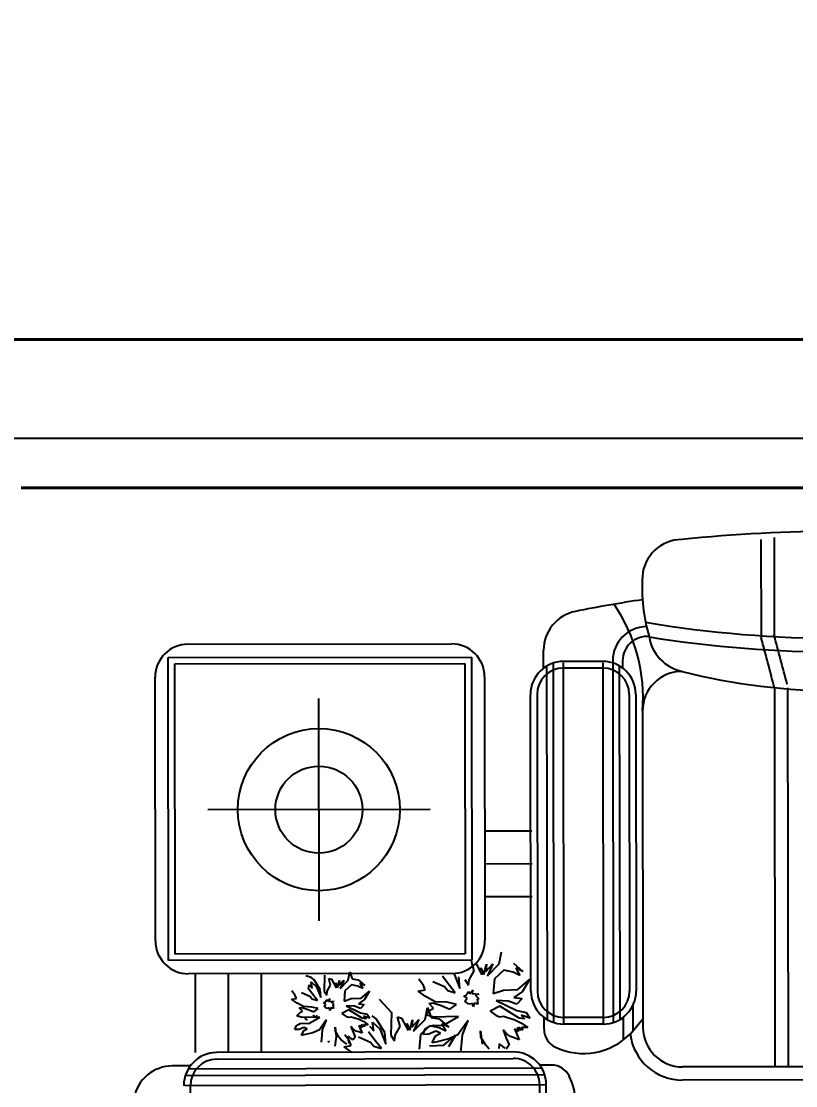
# Model space of a CAD drawing. Header units: feet. Extents: x 28652 to 66086, y -6769 to -640.
# Drawn here: x 49105.5 to 49152.5, y -1068.3 to -1003.7 of the extents above; entities that cross this region are included whole.
import ezdxf

# ---------------------------------------------------------------- set-up
doc = ezdxf.new("R2010")
doc.units = ezdxf.units.FT
doc.header["$LTSCALE"] = 50
doc.header["$MEASUREMENT"] = 0
doc.header["$PDMODE"] = 34
doc.linetypes.add('CENTER', pattern=[2, 1.25, -0.25, 0.25, -0.25])
doc.layers.add('CL', color=253, linetype='CENTER')
doc.layers.add('Furniture', color=32, linetype='Continuous')
doc.layers.add('DIMENSION', color=142, linetype='Continuous', lineweight=13)
doc.layers.add('wall', color=6, linetype='Continuous', lineweight=40)
doc.styles.add('dimension', font='arial.ttf')
doc.dimstyles.new('1@100', dxfattribs={"dimscale": 0.1, "dimtxt": 60, "dimasz": 60, "dimexe": 60, "dimexo": 0, "dimgap": 30, "dimtad": 1, "dimdec": 0, "dimzin": 0, "dimdsep": 46, "dimlunit": 4, "dimtxsty": 'dimension', "dimcen": 0, "dimclrd": 256, "dimclre": 256, "dimclrt": 256, "dimadec": 0, "dimazin": 0, "dimtfac": 1, "dimtdec": 0, "dimtix": 1, "dimtofl": 0, "dimtmove": 0, "dimatfit": 3, "dimfxl": 60, "dimfxlon": 1, "dimtfillclr": 256, "dimtolj": 1, "dimtzin": 0, "dimlwd": -1, "dimlwe": -1, "dimarcsym": 0})

# ---------------------------------------------------------------- blocks, each defined once
blk = doc.blocks.new('*D313')
at = {"layer": 'Defpoints', "color": 0, "transparency": 16777216}
for p in [(49105.522, -992.251), (49093.522, -1022.976), (49105.522, -1028.976)]:
    blk.add_point(p, dxfattribs=at)
at = {"layer": 'DIMENSION', "transparency": 16777216}
for p, q in [((49093.522, -998.251), (49093.522, -986.251)), ((49105.522, -998.251), (49105.522, -986.251)), ((49087.522, -992.251), (49081.522, -992.251)), ((49111.522, -992.251), (49117.522, -992.251))]:
    blk.add_line(p, q, dxfattribs=at)
for points in [[(49087.522, -991.251), (49087.522, -993.251), (49093.522, -992.251)], [(49111.522, -991.251), (49111.522, -993.251), (49105.522, -992.251)]]:
    blk.add_solid(points, dxfattribs=at)
at = {"layer": 'DIMENSION', "transparency": 16777216, "insert": (49099.522, -985.406), "char_height": 6, "attachment_point": 5, "style": 'dimension'}
blk.add_mtext("\\A1;1' [0.30]", dxfattribs=at)
blk = doc.blocks.new('*D314')
at = {"layer": 'Defpoints', "color": 0, "transparency": 16777216}
for p in [(49228.138, -992.251), (49105.522, -1028.976), (49228.138, -1031.976)]:
    blk.add_point(p, dxfattribs=at)
at = {"layer": 'DIMENSION', "transparency": 16777216}
for p, q in [((49105.522, -998.251), (49105.522, -986.251)), ((49228.138, -998.251), (49228.138, -986.251)), ((49111.522, -992.251), (49222.138, -992.251))]:
    blk.add_line(p, q, dxfattribs=at)
for points in [[(49111.522, -991.251), (49111.522, -993.251), (49105.522, -992.251)], [(49222.138, -991.251), (49222.138, -993.251), (49228.138, -992.251)]]:
    blk.add_solid(points, dxfattribs=at)
at = {"layer": 'DIMENSION', "transparency": 16777216, "insert": (49166.83, -985.406), "char_height": 6, "attachment_point": 5, "style": 'dimension'}
blk.add_mtext('\\A1;10\'-3" [3.11]', dxfattribs=at)
blk = doc.blocks.new('*D319')
at = {"layer": 'Defpoints', "color": 0, "transparency": 16777216}
for p in [(49234.138, -966.831), (49099.522, -1022.976), (49234.138, -1022.976)]:
    blk.add_point(p, dxfattribs=at)
at = {"layer": 'DIMENSION', "transparency": 16777216}
for p, q in [((49099.522, -972.831), (49099.522, -960.831)), ((49234.138, -972.831), (49234.138, -960.831)), ((49105.522, -966.831), (49228.138, -966.831))]:
    blk.add_line(p, q, dxfattribs=at)
for points in [[(49105.522, -965.831), (49105.522, -967.831), (49099.522, -966.831)], [(49228.138, -965.831), (49228.138, -967.831), (49234.138, -966.831)]]:
    blk.add_solid(points, dxfattribs=at)
at = {"layer": 'DIMENSION', "transparency": 16777216, "insert": (49166.83, -959.986), "char_height": 6, "attachment_point": 5, "style": 'dimension'}
blk.add_mtext('\\A1;11\'-3" [3.42]', dxfattribs=at)
blk = doc.blocks.new('*D321')
at = {"layer": 'Defpoints', "color": 0, "transparency": 16777216}
for p in [(49365.138, -937.69), (48938.906, -1022.976), (49365.138, -1022.976)]:
    blk.add_point(p, dxfattribs=at)
at = {"layer": 'DIMENSION', "transparency": 16777216}
for p, q in [((48938.906, -943.69), (48938.906, -931.69)), ((49365.138, -943.69), (49365.138, -931.69)), ((48944.906, -937.69), (49359.138, -937.69))]:
    blk.add_line(p, q, dxfattribs=at)
for points in [[(48944.906, -936.69), (48944.906, -938.69), (48938.906, -937.69)], [(49359.138, -936.69), (49359.138, -938.69), (49365.138, -937.69)]]:
    blk.add_solid(points, dxfattribs=at)
at = {"layer": 'DIMENSION', "transparency": 16777216, "insert": (49152.022, -930.845), "char_height": 6, "attachment_point": 5, "style": 'dimension'}
blk.add_mtext('\\A1;35\'-6" [10.83]', dxfattribs=at)
blk = doc.blocks.new('Sofa')
at = {"layer": 'Furniture'}
for p, q in [((11095.9, 2633.3), (11095.9, 2480.7)), ((11075.9, 2630.2), (11075.9, 2480.7)), ((10206.4, 2472.4), (10606.4, 2472.4)), ((10745.9, 2435.5), (10745.9, 2462.5)), ((10176.4, 2452.4), (10636.4, 2452.4)), ((10176.4, 1992.4), (10176.4, 2452.4)), ((10186.4, 2442.4), (10626.4, 2442.4)), ((10186.4, 2002.4), (10186.4, 2442.4)), ((10626.4, 2442.4), (10626.4, 2002.4)), ((10636.4, 2452.4), (10636.4, 1992.4)), ((10750.9, 1902.2), (10750.9, 2438.8)), ((10760.9, 1897.8), (10760.9, 2443.2)), ((10835.7, 2445.5), (10775.9, 2445.5)), ((10775.9, 1895.5), (10775.9, 2443.2)), ((10835.7, 2443.2), (10835.7, 1895.5)), ((10850.7, 2446.6), (10850.7, 1897.8)), ((10860.7, 2438.8), (10860.7, 1902.2)), ((10865.7, 2446.6), (10865.7, 2435.5)), ((10156.4, 2022.4), (10156.4, 2422.4)), ((10656.4, 2422.4), (10656.4, 2022.4)), ((10835.7, 2435.5), (10775.9, 2435.5)), ((10404.7, 2052.7), (10404.7, 2389.8)), ((10725.9, 1945.5), (10725.9, 2395.5)), ((10735.9, 2395.5), (10735.9, 1945.5)), ((10875.7, 2395.5), (10875.7, 1945.5)), ((10885.7, 2395.5), (10885.7, 1945.5)), ((11095.9, 2405.3), (11095.9, 1830.2)), ((11115.9, 2405.3), (11115.9, 1830.2)), ((10895.9, 2370.2), (10895.9, 1890.2)), ((10573.3, 2221.2), (10236.2, 2221.2)), ((10727.9, 2188.4), (10656.4, 2188.4)), ((10727.9, 2138.4), (10656.4, 2138.4)), ((10727.9, 2088.4), (10656.4, 2088.4)), ((10626.4, 2002.4), (10186.4, 2002.4)), ((10677.7, 1987), (10681.5, 2005.4)), ((10636.4, 1992.4), (10176.4, 1992.4)), ((10639.9, 1976.5), (10636.1, 1990.9)), ((10641.9, 1989.2), (10651.8, 1970.4)), ((10654.5, 1970.8), (10658.7, 1986.5)), ((10657.8, 1975.5), (10668.2, 1986.8)), ((10658.7, 1986.5), (10657.8, 1975.5)), ((10660.3, 1969), (10677.7, 1987)), ((10668.2, 1986.8), (10660.3, 1969)), ((10699.4, 1987.9), (10713.8, 1975.3)), ((10606.4, 1972.4), (10206.4, 1972.4)), ((10217.2, 1853.1), (10217.1, 1972.4)), ((10267.1, 1853), (10267.1, 1972.4)), ((10317.1, 1852.6), (10317.1, 1973.7)), ((10413.1, 1969.9), (10412.3, 1945.8)), ((10448.7, 1962.5), (10451.4, 1975.3)), ((10451.4, 1975.3), (10455.1, 1964.5)), ((10609.1, 1972.7), (10618.4, 1949.7)), ((10632.6, 1963), (10639.9, 1976.5)), ((10651.8, 1970.4), (10650.1, 1981)), ((10650.1, 1981), (10654.5, 1970.8)), ((10684.8, 1977.3), (10670.7, 1964)), ((10699, 1974.2), (10684.8, 1977.3)), ((10709.4, 1969.1), (10699, 1974.2)), ((10713.8, 1975.3), (10703.4, 1980.4)), ((10703.4, 1980.4), (10709.4, 1969.1)), ((10392.6, 1966.4), (10384.6, 1968.9)), ((10388.8, 1949.5), (10389.7, 1955.4)), ((10389.7, 1955.4), (10394.3, 1950.5)), ((10397, 1963.3), (10392.6, 1966.4)), ((10392.8, 1959.8), (10400.7, 1952.5)), ((10394.3, 1950.5), (10392.8, 1959.8)), ((10406.1, 1948.6), (10397, 1963.3)), ((10417.1, 1945.7), (10422.2, 1955.1)), ((10419.6, 1965.2), (10423.6, 1964)), ((10422.2, 1955.1), (10419.6, 1965.2)), ((10423.6, 1964), (10430.6, 1950.8)), ((10430.6, 1950.8), (10429.4, 1958.3)), ((10429.4, 1958.3), (10432.5, 1951.1)), ((10432.5, 1951.1), (10435.4, 1962.1)), ((10434.8, 1954.4), (10442.1, 1962.3)), ((10435.4, 1962.1), (10434.8, 1954.4)), ((10436.5, 1949.9), (10448.7, 1962.5)), ((10442.1, 1962.3), (10436.5, 1949.9)), ((10453.7, 1955.6), (10443.8, 1946.3)), ((10463.6, 1953.5), (10453.7, 1955.6)), ((10455.1, 1964.5), (10463.9, 1963.1)), ((10463.9, 1963.1), (10474, 1954.3)), ((10466.7, 1957.8), (10470.9, 1949.9)), ((10474, 1954.3), (10466.7, 1957.8)), ((10563.1, 1954.1), (10556, 1963.8)), ((10565.5, 1947.7), (10563.1, 1954.1)), ((10577, 1960.5), (10594.7, 1952.6)), ((10599.1, 1958.8), (10592, 1968.5)), ((10611.3, 1943.1), (10599.1, 1958.8)), ((10618.4, 1949.7), (10616.9, 1967.2)), ((10625.7, 1963.2), (10631.3, 1954.6)), ((10631.3, 1954.6), (10632.6, 1963)), ((10670.7, 1964), (10668.9, 1941.8)), ((10706.1, 1948.1), (10724, 1963.4)), ((10724, 1963.4), (10713.4, 1945.2)), ((10368.5, 1939.4), (10363.5, 1946.2)), ((10370.2, 1934.9), (10368.5, 1939.4)), ((10378.2, 1943.9), (10390.6, 1938.4)), ((10393.7, 1942.7), (10388.8, 1949.5)), ((10390.6, 1938.4), (10394.2, 1934.2)), ((10402.3, 1931.7), (10393.7, 1942.7)), ((10400.7, 1952.5), (10407.2, 1936.4)), ((10407.2, 1936.4), (10406.1, 1948.6)), ((10412.3, 1945.8), (10416.2, 1939.8)), ((10416.2, 1939.8), (10417.1, 1945.7)), ((10443.8, 1946.3), (10442.6, 1930.8)), ((10470.9, 1949.9), (10463.6, 1953.5)), ((10468.6, 1935.2), (10481.2, 1945.9)), ((10481.2, 1945.9), (10473.7, 1933.2)), ((10554.9, 1945.9), (10565.5, 1947.7)), ((10567.3, 1937), (10554.9, 1945.9)), ((10594.7, 1952.6), (10599.8, 1946.6)), ((10599.8, 1946.6), (10611.3, 1943.1)), ((10624.4, 1938.4), (10627.1, 1938.9)), ((10629.1, 1935.1), (10624.4, 1938.4)), ((10627.1, 1938.9), (10631.5, 1945.1)), ((10631.5, 1945.1), (10633.5, 1941.3)), ((10633.5, 1941.3), (10637.9, 1947.5)), ((10637.9, 1947.5), (10636.2, 1941.8)), ((10636.2, 1941.8), (10647.2, 1940.9)), ((10647.2, 1940.9), (10641.9, 1940)), ((10641.9, 1940), (10647, 1934)), ((10668.9, 1941.8), (10684.4, 1947.1)), ((10684.4, 1947.1), (10706.1, 1948.1)), ((10713.4, 1945.2), (10699.9, 1936.1)), ((10362.7, 1933.7), (10370.2, 1934.9)), ((10371.4, 1927.5), (10362.7, 1933.7)), ((10380.9, 1922.4), (10371.4, 1927.5)), ((10393.5, 1921.6), (10380.9, 1922.4)), ((10403.4, 1919.5), (10393.5, 1921.6)), ((10394.2, 1934.2), (10402.3, 1931.7)), ((10411.4, 1928.5), (10413.3, 1928.8)), ((10414.7, 1926.1), (10411.4, 1928.5)), ((10412.4, 1922.9), (10414.7, 1926.1)), ((10416.7, 1919.8), (10412.4, 1922.9)), ((10413.3, 1928.8), (10416.4, 1933.1)), ((10416.4, 1933.1), (10417.8, 1930.5)), ((10417.8, 1930.5), (10420.9, 1934.8)), ((10420.9, 1934.8), (10419.6, 1930.8)), ((10419.6, 1930.8), (10427.4, 1930.2)), ((10427.4, 1930.2), (10423.7, 1929.6)), ((10423.7, 1929.6), (10427.2, 1925.4)), ((10427.2, 1925.4), (10425.4, 1925.1)), ((10425.4, 1925.1), (10426.3, 1919.5)), ((10442.6, 1930.8), (10453.4, 1934.6)), ((10458.2, 1922.9), (10445.7, 1923.7)), ((10445.7, 1923.7), (10467.6, 1913)), ((10453.4, 1934.6), (10468.6, 1935.2)), ((10467.4, 1919.7), (10458.2, 1922.9)), ((10473.7, 1933.2), (10464.3, 1926.8)), ((10464.3, 1926.8), (10473.1, 1925.4)), ((10473.1, 1925.4), (10467.4, 1919.7)), ((10496, 1933.5), (10514.4, 1913.3)), ((10580.8, 1929.7), (10567.3, 1937)), ((10571.7, 1926.8), (10577, 1927.7)), ((10578.4, 1919.8), (10571.7, 1926.8)), ((10577, 1927.7), (10588.6, 1924.2)), ((10598.7, 1928.7), (10580.8, 1929.7)), ((10588.6, 1924.2), (10603.2, 1918.5)), ((10612.9, 1925.6), (10598.7, 1928.7)), ((10603.2, 1918.5), (10612.9, 1925.6)), ((10625.8, 1930.5), (10629.1, 1935.1)), ((10632, 1926), (10625.8, 1930.5)), ((10637.3, 1926.9), (10632, 1926)), ((10638.2, 1921.6), (10637.3, 1926.9)), ((10639.9, 1927.4), (10638.2, 1921.6)), ((10645.7, 1925.6), (10639.9, 1927.4)), ((10647, 1934), (10644.4, 1933.6)), ((10644.4, 1933.6), (10645.7, 1925.6)), ((10678.9, 1923), (10663.9, 1915)), ((10673.4, 1931.6), (10704.6, 1916.4)), ((10691.3, 1930.5), (10673.4, 1931.6)), ((10707.9, 1904.6), (10678.9, 1923)), ((10704.4, 1925.9), (10691.3, 1930.5)), ((10699.9, 1936.1), (10712.6, 1934.1)), ((10712.6, 1934.1), (10704.4, 1925.9)), ((10880.7, 1923.7), (10880.7, 1885.3)), ((10370.8, 1908.3), (10376.6, 1914)), ((10378.9, 1905.8), (10370.8, 1908.3)), ((10374.5, 1920.4), (10378.3, 1921)), ((10379.2, 1915.4), (10374.5, 1920.4)), ((10376.6, 1914), (10379.2, 1915.4)), ((10378.3, 1921), (10386.3, 1918.5)), ((10405.6, 1906.4), (10378.9, 1905.8)), ((10386.3, 1918.5), (10396.6, 1914.5)), ((10389, 1897), (10405.6, 1906.4)), ((10399.4, 1905.6), (10395.8, 1909.7)), ((10396.6, 1914.5), (10403.4, 1919.5)), ((10401.7, 1908.8), (10399.4, 1905.6)), ((10420.4, 1920.4), (10416.7, 1919.8)), ((10421.1, 1916.7), (10420.4, 1920.4)), ((10422.3, 1920.7), (10421.1, 1916.7)), ((10426.3, 1919.5), (10422.3, 1920.7)), ((10449.6, 1917.7), (10439, 1912.1)), ((10439, 1912.1), (10445.6, 1907.4)), ((10445.6, 1907.4), (10449.6, 1906.2)), ((10469.9, 1904.8), (10449.6, 1917.7)), ((10449.6, 1906.2), (10453.3, 1906.8)), ((10453.3, 1906.8), (10465.4, 1903.1)), ((10467.6, 1913), (10477.5, 1910.9)), ((10481.4, 1904.8), (10472.2, 1908.1)), ((10472.2, 1908.1), (10475.8, 1903.9)), ((10477.5, 1910.9), (10481.4, 1904.8)), ((10491.4, 1904), (10485.2, 1908.4)), ((10514.4, 1913.3), (10513.3, 1879)), ((10523.7, 1906.7), (10529.5, 1904.9)), ((10527.5, 1892.3), (10523.7, 1906.7)), ((10565.3, 1902.8), (10569.1, 1921.1)), ((10566.4, 1909.6), (10574.6, 1917.8)), ((10578, 1906), (10566.4, 1909.6)), ((10569.1, 1921.1), (10574.4, 1905.7)), ((10574.4, 1905.7), (10587, 1903.7)), ((10574.6, 1917.8), (10578.4, 1919.8)), ((10597, 1906.5), (10578, 1906)), ((10592.4, 1893.4), (10616, 1907)), ((10616, 1907), (10597, 1906.5)), ((10663.9, 1915), (10673.2, 1908.4)), ((10673.2, 1908.4), (10678.9, 1906.6)), ((10678.9, 1906.6), (10684.2, 1907.5)), ((10684.2, 1907.5), (10701.5, 1902.2)), ((10704.6, 1916.4), (10718.8, 1913.3)), ((10724.3, 1904.7), (10711.3, 1909.3)), ((10711.3, 1909.3), (10716.4, 1903.3)), ((10718.8, 1913.3), (10724.3, 1904.7)), ((10745.9, 1887.6), (10745.9, 1905.5)), ((10835.7, 1905.5), (10775.9, 1905.5)), ((10865.7, 1905.5), (10865.7, 1870.9)), ((10367.6, 1887.6), (10370.4, 1893.8)), ((10370.4, 1893.8), (10375.7, 1896.6)), ((10381.4, 1890.9), (10374.3, 1887.8)), ((10375.7, 1896.6), (10379.4, 1897.3)), ((10379.4, 1897.3), (10389, 1897)), ((10386.5, 1888.9), (10381.4, 1890.9)), ((10387.2, 1902), (10382.9, 1905.1)), ((10411.9, 1897), (10405, 1887.2)), ((10409.8, 1887.1), (10415.8, 1902.4)), ((10415.8, 1902.4), (10411.9, 1897)), ((10429.3, 1884.6), (10429.1, 1891.3)), ((10429.1, 1891.3), (10430.6, 1877.2)), ((10452.9, 1892.4), (10456.3, 1883.4)), ((10456.4, 1888.2), (10452.9, 1892.4)), ((10465.1, 1893.5), (10469.9, 1881.9)), ((10469.5, 1890.4), (10465.1, 1893.5)), ((10465.4, 1903.1), (10472.7, 1899.6)), ((10467.7, 1894.9), (10469.5, 1890.4)), ((10472.1, 1891.8), (10467.7, 1894.9)), ((10469.6, 1895.2), (10472.1, 1891.8)), ((10473.9, 1892.1), (10469.6, 1895.2)), ((10475.8, 1903.9), (10469.9, 1904.8)), ((10479.2, 1894.9), (10472.5, 1894.7)), ((10472.5, 1894.7), (10473.9, 1892.1)), ((10472.7, 1899.6), (10479.2, 1894.9)), ((10481, 1892.7), (10487.6, 1885.6)), ((10487.6, 1885.6), (10485.4, 1898.9)), ((10485.4, 1898.9), (10496.7, 1888.5)), ((10504.5, 1883), (10491.4, 1904)), ((10520.2, 1878.8), (10527.5, 1892.3)), ((10529.5, 1904.9), (10539.5, 1886.1)), ((10539.5, 1886.1), (10537.7, 1896.7)), ((10537.7, 1896.7), (10542.1, 1886.6)), ((10542.1, 1886.6), (10546.3, 1902.3)), ((10545.4, 1891.2), (10555.8, 1902.5)), ((10546.3, 1902.3), (10545.4, 1891.2)), ((10547.9, 1884.8), (10565.3, 1902.8)), ((10555.8, 1902.5), (10547.9, 1884.8)), ((10572.4, 1893), (10558.3, 1879.7)), ((10565.8, 1889), (10573.3, 1893)), ((10586.6, 1889.9), (10572.4, 1893)), ((10573.3, 1893), (10578.6, 1893.9)), ((10578.6, 1893.9), (10592.4, 1893.4)), ((10597, 1884.9), (10586.6, 1889.9)), ((10587, 1903.7), (10601.5, 1891.1)), ((10591, 1896.1), (10597, 1884.9)), ((10601.5, 1891.1), (10591, 1896.1)), ((10625.1, 1893.5), (10615.2, 1879.5)), ((10622.1, 1879.3), (10630.7, 1901.2)), ((10630.7, 1901.2), (10625.1, 1893.5)), ((10701.5, 1902.2), (10711.9, 1897.1)), ((10704.9, 1890.5), (10707.3, 1884.1)), ((10711.1, 1886.1), (10704.9, 1890.5)), ((10707.5, 1890.9), (10711.1, 1886.1)), ((10713.7, 1886.5), (10707.5, 1890.9)), ((10716.4, 1903.3), (10707.9, 1904.6)), ((10721.3, 1890.5), (10711.7, 1890.3)), ((10711.7, 1890.3), (10713.7, 1886.5)), ((10711.9, 1897.1), (10721.3, 1890.5)), ((10835.7, 1895.5), (10775.9, 1895.5)), ((10876.9, 1880.7), (10895.9, 1903.5)), ((10374.3, 1887.8), (10367.6, 1887.6)), ((10377.7, 1878.8), (10381.3, 1886.1)), ((10381.4, 1879.4), (10377.7, 1878.8)), ((10381.3, 1886.1), (10386.5, 1888.9)), ((10395.2, 1882.7), (10381.4, 1879.4)), ((10405, 1887.2), (10395.2, 1882.7)), ((10408.1, 1868.6), (10409.2, 1879.3)), ((10409.2, 1879.3), (10409.8, 1887.1)), ((10430.6, 1877.2), (10428.3, 1862.5)), ((10434.6, 1875.9), (10429.3, 1884.6)), ((10438.2, 1871.8), (10434.6, 1875.9)), ((10450.7, 1869.8), (10443.6, 1879.6)), ((10448.7, 1877.4), (10448.5, 1872.6)), ((10455.2, 1872.7), (10448.7, 1877.4)), ((10456.3, 1883.4), (10459.4, 1876.3)), ((10459.4, 1876.3), (10456.3, 1871.9)), ((10460.8, 1885.1), (10456.4, 1888.2)), ((10464.8, 1883.9), (10460.8, 1885.1)), ((10464.6, 1876.3), (10482.3, 1868.3)), ((10469.9, 1881.9), (10464.8, 1883.9)), ((10486.8, 1874.5), (10479.7, 1884.3)), ((10499, 1858.8), (10486.8, 1874.5)), ((10496.7, 1888.5), (10506, 1865.5)), ((10506, 1865.5), (10504.5, 1883)), ((10513.3, 1879), (10518.9, 1870.4)), ((10518.9, 1870.4), (10520.2, 1878.8)), ((10558.3, 1879.7), (10556.5, 1857.6)), ((10561.8, 1880.1), (10565.8, 1889)), ((10571.3, 1880.3), (10561.8, 1880.1)), ((10581.5, 1884.8), (10571.3, 1880.3)), ((10576.2, 1867.5), (10581.3, 1877.9)), ((10581.3, 1877.9), (10588.8, 1881.9)), ((10588.8, 1881.9), (10581.5, 1884.8)), ((10601.2, 1873.1), (10581.5, 1868.4)), ((10593.7, 1863.8), (10611.7, 1879.1)), ((10611.7, 1879.1), (10601.1, 1861)), ((10615.2, 1879.5), (10601.2, 1873.1)), ((10621.2, 1868.2), (10622.1, 1879.3)), ((10650, 1875.8), (10649.7, 1885.3)), ((10649.7, 1885.3), (10651.7, 1865.2)), ((10657.5, 1863.4), (10650, 1875.8)), ((10688.7, 1880.9), (10683.6, 1886.9)), ((10683.6, 1886.9), (10688.5, 1874.1)), ((10688.5, 1874.1), (10692.9, 1863.9)), ((10694.9, 1876.5), (10688.7, 1880.9)), ((10700.7, 1874.7), (10694.9, 1876.5)), ((10708, 1871.9), (10700.7, 1874.7)), ((10707.3, 1884.1), (10701.1, 1888.5)), ((10701.1, 1888.5), (10708, 1871.9)), ((10420.3, 1869.7), (10417.7, 1868.3)), ((10446.8, 1865.6), (10438.2, 1871.8)), ((10442.5, 1861.6), (10453.1, 1863.4)), ((10454.9, 1852.8), (10442.5, 1861.6)), ((10448.5, 1872.6), (10449.5, 1867)), ((10453.1, 1863.4), (10450.7, 1869.8)), ((10456.3, 1871.9), (10455.2, 1872.7)), ((10482.3, 1868.3), (10487.4, 1862.4)), ((10487.4, 1862.4), (10499, 1858.8)), ((10572, 1862.9), (10593.7, 1863.8)), ((10581.5, 1868.4), (10576.2, 1867.5)), ((10619.7, 1852.9), (10621.2, 1868.2)), ((10662.6, 1857.4), (10657.5, 1863.4)), ((10677.7, 1865.4), (10677.4, 1858.5)), ((10687, 1858.8), (10677.7, 1865.4)), ((10692.9, 1863.9), (10688.5, 1857.7)), ((10699.1, 1853.4), (10249.1, 1852.8)), ((10249.2, 1842.8), (10699.2, 1843.4)), ((10209.2, 1832.7), (10182.2, 1832.7)), ((10742.5, 1828.4), (10205.9, 1827.7)), ((10757, 1833.4), (10739.2, 1833.4)), ((11435.9, 1830.2), (10955.9, 1830.2)), ((10746.9, 1818.4), (10201.5, 1817.7)), ((12035.9, 1810.2), (10955.9, 1810.2)), ((10749.2, 1803.4), (10201.5, 1802.7)), ((10209.3, 1743), (10209.2, 1802.7)), ((10739.3, 1743.7), (10739.2, 1803.4)), ((10749.3, 1743.7), (10749.2, 1803.4))]:
    blk.add_line(p, q, dxfattribs=at)
for radius in [123, 66]:
    blk.add_circle((10404.7, 2221.2), radius, dxfattribs=at)
for centre, radius, start, end in [((11195.9, 280.7), 2361.8, 84.1638, 95.8362), ((10955.8, 2570.2), 60, 90, 176.1275), ((11155.3, 2556.7), 259.9, 176.1275, 196.4266), ((11195.9, 511.1), 2050, 98.4151, 101.302), ((10805.9, 2462.5), 60, 101.302, 180), ((10643.5, 2389.7), 253.2, 355.5854, 34.2393), ((11195.9, 4262.3), 1782.2, 260.4594, 279.5406), ((10902.8, 2446.2), 52.1, 90.9194, 179.4053), ((10206.4, 2422.4), 50, 90, 180), ((10606.4, 2422.4), 50, 0, 90), ((10902.8, 2446.2), 37.1, 85.1571, 179.4053), ((10969, 2492.6), 63.7, 188.4737, 258.1933), ((11195.9, 4291.6), 1832.2, 260.8958, 279.1042), ((5365.3, 925), 5918.8, 14.48369, 15.23856), ((5365.3, 925), 5938.8, 14.48369, 15.23856), ((10775.9, 2395.5), 50, 90, 180), ((10835.7, 2395.5), 50, 0, 90), ((10775.9, 2395.5), 40, 90, 180), ((10835.7, 2395.5), 40, 0, 90), ((10955.9, 2370.2), 60, 90, 180), ((11195.9, 3375.2), 975, 255.75, 284.25), ((10206.4, 2022.4), 50, 180, 270), ((10606.4, 2022.4), 50, 270, 0), ((10775.9, 1945.5), 50, 180, 270), ((10775.9, 1945.5), 40, 180, 270), ((10835.7, 1945.5), 40, 270, 0), ((10835.7, 1945.5), 50, 270, 0), ((10955.9, 1890.2), 60, 180, 270), ((10775.9, 1887.6), 30, 180, 244.5921), ((10805.8, 1950.5), 99.6, 244.5921, 315.5106), ((10955.9, 1890.2), 80, 187.063, 270), ((10249.2, 1802.8), 50, 90.0755, 180.0755), ((10249.2, 1802.8), 40, 90.0755, 180.0755), ((10699.2, 1803.4), 50, 0.0755, 90.0755), ((10699.2, 1803.4), 40, 0.0755, 90.0755), ((10182.3, 1772.7), 60, 90.0755, 168.7735), ((10757.1, 1803.4), 30, 25.4833, 90.0755), ((10694.2, 1773.5), 99.6, 295.3288, 25.4833)]:
    blk.add_arc(centre, radius, start, end, dxfattribs=at)

msp = doc.modelspace()

# ---------------------------------------------------------------- linework, layer by layer
at = {"layer": 'CL', "ltscale": 25}
msp.add_line((49521.011, -1028.976), (48781.583, -1028.976), dxfattribs=at)
at = {"layer": 'wall'}
for p, q in [((48938.906, -1022.976), (49365.138, -1022.976)), ((49105.522, -1031.976), (49231.138, -1031.976))]:
    msp.add_line(p, q, dxfattribs=at)

# ---------------------------------------------------------------- block references
at = {"xscale": 0.04, "yscale": 0.04, "zscale": 0.04, "rotation": 0.07054630869062066}
msp.add_blockref('Sofa', (48707.504, -1140.861), dxfattribs=at)

# ---------------------------------------------------------------- dimensions: what is measured, and where the dimension line sits
at = {"layer": 'DIMENSION'}
for base, p1, p2, picture, middle in [((49365.138, -937.69), (48938.906, -1022.976), (49365.138, -1022.976), '*D321', (49152.022, -930.845)), ((49234.138, -966.831), (49099.522, -1022.976), (49234.138, -1022.976), '*D319', (49166.83, -959.986)), ((49105.522, -992.251), (49093.522, -1022.976), (49105.522, -1028.976), '*D313', (49099.522, -985.406)), ((49228.138, -992.251), (49105.522, -1028.976), (49228.138, -1031.976), '*D314', (49166.83, -985.406))]:
    dim = msp.add_linear_dim(base=base, p1=p1, p2=p2, dimstyle='1@100', override={"dimtmove": 1}, dxfattribs=at)
    dim.commit()
    dim.dimension.update_dxf_attribs({"geometry": picture, "text_midpoint": middle})

doc.saveas('drawing.dxf')
